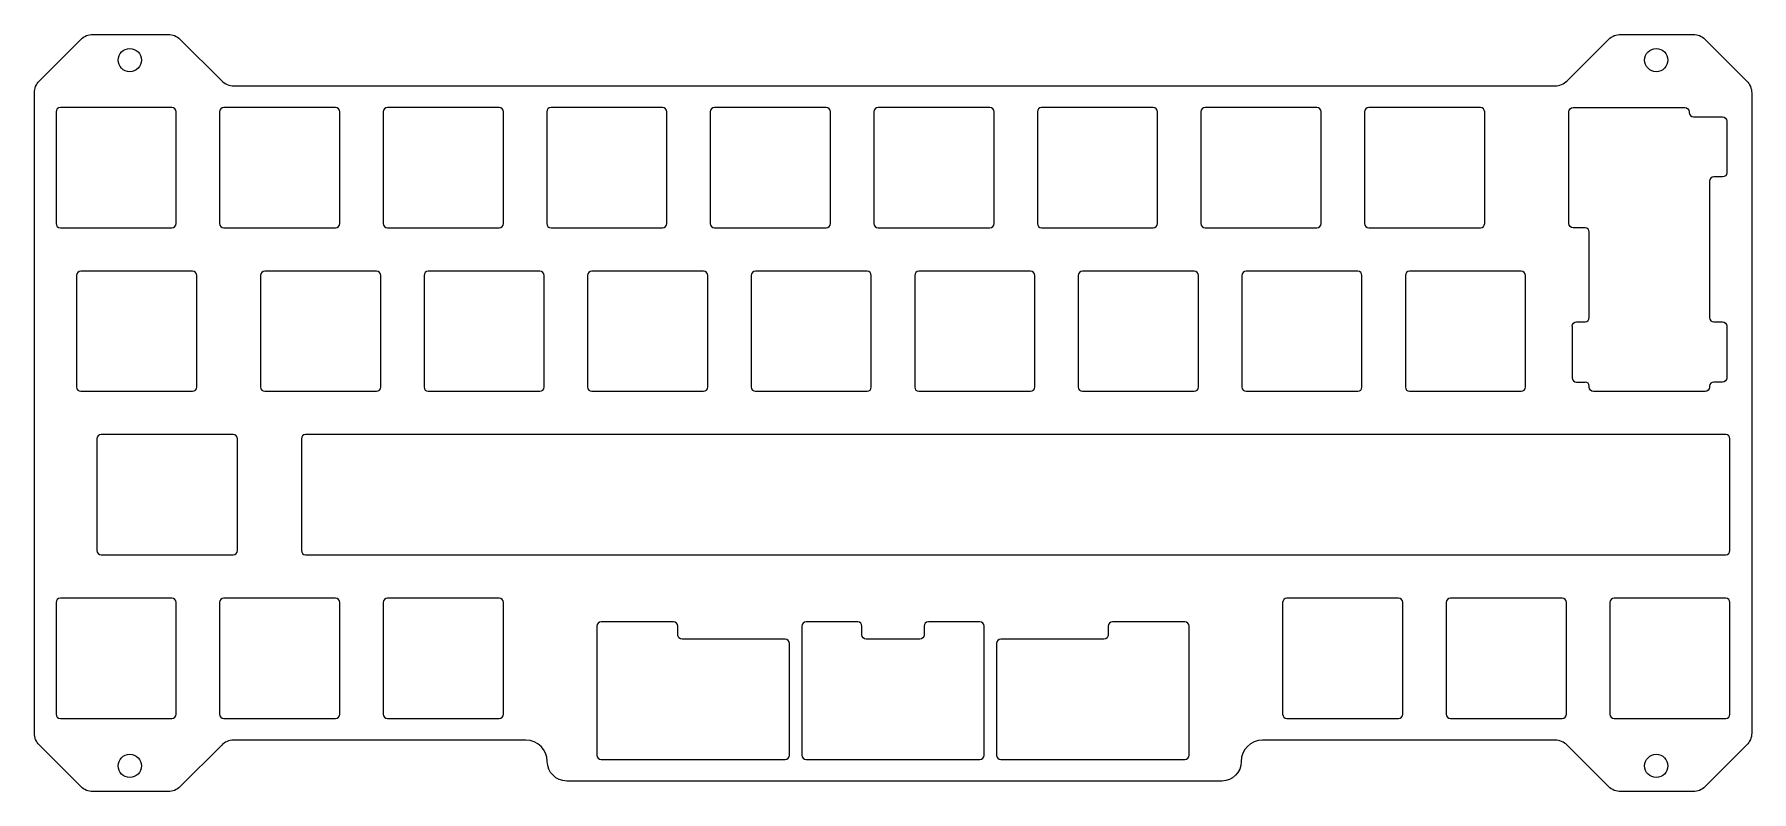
# Model space of a CAD drawing. Header units: millimetres. Extents: x 35 to 235, y 16 to 104.
import ezdxf

# ---------------------------------------------------------------- set-up
doc = ezdxf.new("R2010")
doc.units = ezdxf.units.MM
doc.header["$MEASUREMENT"] = 0
doc.layers.get('0').update_dxf_attribs({"lineweight": 0})

msp = doc.modelspace()

# ---------------------------------------------------------------- linework, layer by layer
at = {"color": 18, "lineweight": 25, "true_color": 0x000000}
for centre in [(46.22, 101.07), (224.01, 101.07), (46.22, 18.87), (224.01, 18.87)]:
    msp.add_circle(centre, 1.35, dxfattribs=at)
for points, knots in [([(35.1, 60.09), (35.1, 60.09), (35.1, 22.7), (35.1, 22.7), (35.1, 22.17), (35.31, 21.66), (35.69, 21.29), (35.69, 21.29), (40.52, 16.46), (40.52, 16.46), (40.89, 16.08), (41.4, 15.87), (41.93, 15.87), (41.93, 15.87), (50.67, 15.87), (50.67, 15.87), (51.2, 15.87), (51.71, 16.08), (52.09, 16.46), (52.09, 16.46), (56.92, 21.29), (56.92, 21.29), (57.28, 21.66), (57.78, 21.87), (58.31, 21.87), (58.31, 21.87), (92.35, 21.87), (92.35, 21.87), (93.73, 21.87), (94.85, 20.75), (94.85, 19.37), (94.85, 18.12), (95.87, 17.11), (97.12, 17.11), (97.12, 17.11), (173.41, 17.11), (173.41, 17.11), (174.66, 17.11), (175.67, 18.12), (175.67, 19.37), (175.67, 19.37), (175.67, 19.37), (175.67, 19.37), (175.67, 20.75), (176.79, 21.87), (178.17, 21.87), (178.17, 21.87), (212.22, 21.87), (212.22, 21.87), (212.75, 21.87), (213.26, 21.66), (213.64, 21.29), (213.64, 21.29), (218.47, 16.46), (218.47, 16.46), (218.84, 16.08), (219.35, 15.87), (219.88, 15.87), (219.88, 15.87), (228.3, 15.87), (228.3, 15.87), (228.83, 15.87), (229.34, 16.08), (229.71, 16.46), (229.71, 16.46), (234.54, 21.28), (234.54, 21.28), (234.92, 21.66), (235.13, 22.17), (235.13, 22.7), (235.13, 22.7), (235.13, 97.24), (235.13, 97.24), (235.13, 97.77), (234.92, 98.28), (234.54, 98.66), (234.54, 98.66), (229.71, 103.49), (229.71, 103.49), (229.34, 103.86), (228.83, 104.07), (228.3, 104.07), (228.3, 104.07), (219.88, 104.07), (219.88, 104.07), (219.35, 104.07), (218.84, 103.86), (218.47, 103.49), (218.47, 103.49), (213.64, 98.66), (213.64, 98.66), (213.26, 98.28), (212.75, 98.07), (212.22, 98.07), (212.22, 98.07), (58.33, 98.07), (58.33, 98.07), (57.8, 98.07), (57.29, 98.28), (56.92, 98.66), (56.92, 98.66), (52.09, 103.49), (52.09, 103.49), (51.71, 103.86), (51.2, 104.07), (50.67, 104.07), (50.67, 104.07), (41.93, 104.07), (41.93, 104.07), (41.4, 104.07), (40.89, 103.86), (40.52, 103.49), (40.52, 103.49), (35.69, 98.66), (35.69, 98.66), (35.31, 98.28), (35.1, 97.77), (35.1, 97.24), (35.1, 97.24), (35.1, 60.09), (35.1, 60.09)], [0, 0, 0, 0, 1, 1, 1, 2, 2, 2, 3, 3, 3, 4, 4, 4, 5, 5, 5, 6, 6, 6, 7, 7, 7, 8, 8, 8, 9, 9, 9, 10, 10, 10, 11, 11, 11, 12, 12, 12, 13, 13, 13, 14, 14, 14, 15, 15, 15, 16, 16, 16, 17, 17, 17, 18, 18, 18, 19, 19, 19, 20, 20, 20, 21, 21, 21, 22, 22, 22, 23, 23, 23, 24, 24, 24, 25, 25, 25, 26, 26, 26, 27, 27, 27, 28, 28, 28, 29, 29, 29, 30, 30, 30, 31, 31, 31, 32, 32, 32, 33, 33, 33, 34, 34, 34, 35, 35, 35, 36, 36, 36, 37, 37, 37, 38, 38, 38, 39, 39, 39, 40, 40, 40, 40]), ([(38.13, 95.55), (38.13, 95.55), (51.13, 95.55), (51.13, 95.55), (51.4, 95.55), (51.63, 95.32), (51.63, 95.05), (51.63, 95.05), (51.63, 82.05), (51.63, 82.05), (51.63, 81.77), (51.4, 81.55), (51.13, 81.55), (51.13, 81.55), (38.13, 81.55), (38.13, 81.55), (37.85, 81.55), (37.63, 81.77), (37.63, 82.05), (37.63, 82.05), (37.63, 95.05), (37.63, 95.05), (37.63, 95.32), (37.85, 95.55), (38.13, 95.55)], [0, 0, 0, 0, 1, 1, 1, 2, 2, 2, 3, 3, 3, 4, 4, 4, 5, 5, 5, 6, 6, 6, 7, 7, 7, 8, 8, 8, 8]), ([(57.18, 95.55), (57.18, 95.55), (70.18, 95.55), (70.18, 95.55), (70.45, 95.55), (70.68, 95.32), (70.68, 95.05), (70.68, 95.05), (70.68, 82.05), (70.68, 82.05), (70.68, 81.77), (70.45, 81.55), (70.18, 81.55), (70.18, 81.55), (57.18, 81.55), (57.18, 81.55), (56.9, 81.55), (56.68, 81.77), (56.68, 82.05), (56.68, 82.05), (56.68, 95.05), (56.68, 95.05), (56.68, 95.32), (56.9, 95.55), (57.18, 95.55)], [0, 0, 0, 0, 1, 1, 1, 2, 2, 2, 3, 3, 3, 4, 4, 4, 5, 5, 5, 6, 6, 6, 7, 7, 7, 8, 8, 8, 8]), ([(76.23, 95.55), (76.23, 95.55), (89.23, 95.55), (89.23, 95.55), (89.5, 95.55), (89.73, 95.32), (89.73, 95.05), (89.73, 95.05), (89.73, 82.05), (89.73, 82.05), (89.73, 81.77), (89.5, 81.55), (89.23, 81.55), (89.23, 81.55), (76.23, 81.55), (76.23, 81.55), (75.95, 81.55), (75.73, 81.77), (75.73, 82.05), (75.73, 82.05), (75.73, 95.05), (75.73, 95.05), (75.73, 95.32), (75.95, 95.55), (76.23, 95.55)], [0, 0, 0, 0, 1, 1, 1, 2, 2, 2, 3, 3, 3, 4, 4, 4, 5, 5, 5, 6, 6, 6, 7, 7, 7, 8, 8, 8, 8]), ([(95.28, 95.55), (95.28, 95.55), (108.28, 95.55), (108.28, 95.55), (108.55, 95.55), (108.78, 95.32), (108.78, 95.05), (108.78, 95.05), (108.78, 82.05), (108.78, 82.05), (108.78, 81.77), (108.55, 81.55), (108.28, 81.55), (108.28, 81.55), (95.28, 81.55), (95.28, 81.55), (95, 81.55), (94.78, 81.77), (94.78, 82.05), (94.78, 82.05), (94.78, 95.05), (94.78, 95.05), (94.78, 95.32), (95, 95.55), (95.28, 95.55)], [0, 0, 0, 0, 1, 1, 1, 2, 2, 2, 3, 3, 3, 4, 4, 4, 5, 5, 5, 6, 6, 6, 7, 7, 7, 8, 8, 8, 8]), ([(114.33, 95.55), (114.33, 95.55), (127.33, 95.55), (127.33, 95.55), (127.6, 95.55), (127.83, 95.32), (127.83, 95.05), (127.83, 95.05), (127.83, 82.05), (127.83, 82.05), (127.83, 81.77), (127.6, 81.55), (127.33, 81.55), (127.33, 81.55), (114.33, 81.55), (114.33, 81.55), (114.05, 81.55), (113.83, 81.77), (113.83, 82.05), (113.83, 82.05), (113.83, 95.05), (113.83, 95.05), (113.83, 95.32), (114.05, 95.55), (114.33, 95.55)], [0, 0, 0, 0, 1, 1, 1, 2, 2, 2, 3, 3, 3, 4, 4, 4, 5, 5, 5, 6, 6, 6, 7, 7, 7, 8, 8, 8, 8]), ([(133.38, 95.55), (133.38, 95.55), (146.38, 95.55), (146.38, 95.55), (146.65, 95.55), (146.88, 95.32), (146.88, 95.05), (146.88, 95.05), (146.88, 82.05), (146.88, 82.05), (146.88, 81.77), (146.65, 81.55), (146.38, 81.55), (146.38, 81.55), (133.38, 81.55), (133.38, 81.55), (133.1, 81.55), (132.88, 81.77), (132.88, 82.05), (132.88, 82.05), (132.88, 95.05), (132.88, 95.05), (132.88, 95.32), (133.1, 95.55), (133.38, 95.55)], [0, 0, 0, 0, 1, 1, 1, 2, 2, 2, 3, 3, 3, 4, 4, 4, 5, 5, 5, 6, 6, 6, 7, 7, 7, 8, 8, 8, 8]), ([(152.43, 95.55), (152.43, 95.55), (165.43, 95.55), (165.43, 95.55), (165.7, 95.55), (165.93, 95.32), (165.93, 95.05), (165.93, 95.05), (165.93, 82.05), (165.93, 82.05), (165.93, 81.77), (165.7, 81.55), (165.43, 81.55), (165.43, 81.55), (152.43, 81.55), (152.43, 81.55), (152.15, 81.55), (151.93, 81.77), (151.93, 82.05), (151.93, 82.05), (151.93, 95.05), (151.93, 95.05), (151.93, 95.32), (152.15, 95.55), (152.43, 95.55)], [0, 0, 0, 0, 1, 1, 1, 2, 2, 2, 3, 3, 3, 4, 4, 4, 5, 5, 5, 6, 6, 6, 7, 7, 7, 8, 8, 8, 8]), ([(171.48, 95.55), (171.48, 95.55), (184.48, 95.55), (184.48, 95.55), (184.75, 95.55), (184.98, 95.32), (184.98, 95.05), (184.98, 95.05), (184.98, 82.05), (184.98, 82.05), (184.98, 81.77), (184.75, 81.55), (184.48, 81.55), (184.48, 81.55), (171.48, 81.55), (171.48, 81.55), (171.2, 81.55), (170.98, 81.77), (170.98, 82.05), (170.98, 82.05), (170.98, 95.05), (170.98, 95.05), (170.98, 95.32), (171.2, 95.55), (171.48, 95.55)], [0, 0, 0, 0, 1, 1, 1, 2, 2, 2, 3, 3, 3, 4, 4, 4, 5, 5, 5, 6, 6, 6, 7, 7, 7, 8, 8, 8, 8]), ([(190.53, 95.55), (190.53, 95.55), (203.53, 95.55), (203.53, 95.55), (203.8, 95.55), (204.03, 95.32), (204.03, 95.05), (204.03, 95.05), (204.03, 82.05), (204.03, 82.05), (204.03, 81.77), (203.8, 81.55), (203.53, 81.55), (203.53, 81.55), (190.53, 81.55), (190.53, 81.55), (190.25, 81.55), (190.03, 81.77), (190.03, 82.05), (190.03, 82.05), (190.03, 95.05), (190.03, 95.05), (190.03, 95.32), (190.25, 95.55), (190.53, 95.55)], [0, 0, 0, 0, 1, 1, 1, 2, 2, 2, 3, 3, 3, 4, 4, 4, 5, 5, 5, 6, 6, 6, 7, 7, 7, 8, 8, 8, 8]), ([(214.22, 70.08), (214.22, 70.36), (214.44, 70.58), (214.72, 70.58), (214.72, 70.58), (215.72, 70.58), (215.72, 70.58), (216, 70.58), (216.22, 70.81), (216.22, 71.08), (216.22, 71.08), (216.22, 81.04), (216.22, 81.04), (216.22, 81.32), (216, 81.54), (215.72, 81.54), (215.72, 81.54), (214.34, 81.54), (214.34, 81.54), (214.06, 81.54), (213.84, 81.77), (213.84, 82.04), (213.84, 82.04), (213.84, 95.05), (213.84, 95.05), (213.84, 95.32), (214.06, 95.55), (214.34, 95.55), (214.34, 95.55), (227.34, 95.55), (227.34, 95.55), (227.62, 95.55), (227.84, 95.32), (227.84, 95.05), (227.84, 95.05), (227.84, 94.96), (227.84, 94.96), (227.84, 94.68), (228.06, 94.46), (228.34, 94.46), (228.34, 94.46), (231.72, 94.46), (231.72, 94.46), (232, 94.46), (232.22, 94.23), (232.22, 93.96), (232.22, 93.96), (232.22, 87.96), (232.22, 87.96), (232.22, 87.68), (232, 87.46), (231.72, 87.46), (231.72, 87.46), (230.72, 87.46), (230.72, 87.46), (230.44, 87.46), (230.22, 87.23), (230.22, 86.96), (230.22, 86.96), (230.22, 71.08), (230.22, 71.08), (230.22, 70.8), (230.44, 70.58), (230.72, 70.58), (230.72, 70.58), (231.72, 70.58), (231.72, 70.58), (232, 70.58), (232.22, 70.36), (232.22, 70.08), (232.22, 70.08), (232.22, 64.08), (232.22, 64.08), (232.22, 63.8), (232, 63.58), (231.72, 63.58), (231.72, 63.58), (230.72, 63.58), (230.72, 63.58), (230.44, 63.58), (230.22, 63.36), (230.22, 63.08), (230.22, 63.08), (230.22, 62.99), (230.22, 62.99), (230.22, 62.72), (230, 62.49), (229.72, 62.49), (229.72, 62.49), (216.72, 62.49), (216.72, 62.49), (216.44, 62.49), (216.22, 62.72), (216.22, 62.99), (216.22, 62.99), (216.22, 63.08), (216.22, 63.08), (216.22, 63.36), (216, 63.58), (215.72, 63.58)], [0, 0, 0, 0, 1, 1, 1, 2, 2, 2, 3, 3, 3, 4, 4, 4, 5, 5, 5, 6, 6, 6, 7, 7, 7, 8, 8, 8, 9, 9, 9, 10, 10, 10, 11, 11, 11, 12, 12, 12, 13, 13, 13, 14, 14, 14, 15, 15, 15, 16, 16, 16, 17, 17, 17, 18, 18, 18, 19, 19, 19, 20, 20, 20, 21, 21, 21, 22, 22, 22, 23, 23, 23, 24, 24, 24, 25, 25, 25, 26, 26, 26, 27, 27, 27, 28, 28, 28, 29, 29, 29, 30, 30, 30, 31, 31, 31, 32, 32, 32, 33, 33, 33, 33]), ([(40.51, 76.5), (40.51, 76.5), (53.51, 76.5), (53.51, 76.5), (53.78, 76.5), (54.01, 76.27), (54.01, 76), (54.01, 76), (54.01, 63), (54.01, 63), (54.01, 62.72), (53.78, 62.5), (53.51, 62.5), (53.51, 62.5), (40.51, 62.5), (40.51, 62.5), (40.23, 62.5), (40.01, 62.72), (40.01, 63), (40.01, 63), (40.01, 76), (40.01, 76), (40.01, 76.27), (40.23, 76.5), (40.51, 76.5)], [0, 0, 0, 0, 1, 1, 1, 2, 2, 2, 3, 3, 3, 4, 4, 4, 5, 5, 5, 6, 6, 6, 7, 7, 7, 8, 8, 8, 8]), ([(61.94, 76.5), (61.94, 76.5), (74.94, 76.5), (74.94, 76.5), (75.22, 76.5), (75.44, 76.27), (75.44, 76), (75.44, 76), (75.44, 63), (75.44, 63), (75.44, 62.72), (75.22, 62.5), (74.94, 62.5), (74.94, 62.5), (61.94, 62.5), (61.94, 62.5), (61.66, 62.5), (61.44, 62.72), (61.44, 63), (61.44, 63), (61.44, 76), (61.44, 76), (61.44, 76.27), (61.66, 76.5), (61.94, 76.5)], [0, 0, 0, 0, 1, 1, 1, 2, 2, 2, 3, 3, 3, 4, 4, 4, 5, 5, 5, 6, 6, 6, 7, 7, 7, 8, 8, 8, 8]), ([(80.99, 76.5), (80.99, 76.5), (93.99, 76.5), (93.99, 76.5), (94.26, 76.5), (94.49, 76.27), (94.49, 76), (94.49, 76), (94.49, 63), (94.49, 63), (94.49, 62.72), (94.26, 62.5), (93.99, 62.5), (93.99, 62.5), (80.99, 62.5), (80.99, 62.5), (80.71, 62.5), (80.49, 62.72), (80.49, 63), (80.49, 63), (80.49, 76), (80.49, 76), (80.49, 76.27), (80.71, 76.5), (80.99, 76.5)], [0, 0, 0, 0, 1, 1, 1, 2, 2, 2, 3, 3, 3, 4, 4, 4, 5, 5, 5, 6, 6, 6, 7, 7, 7, 8, 8, 8, 8]), ([(100.04, 76.5), (100.04, 76.5), (113.04, 76.5), (113.04, 76.5), (113.32, 76.5), (113.54, 76.27), (113.54, 76), (113.54, 76), (113.54, 63), (113.54, 63), (113.54, 62.72), (113.32, 62.5), (113.04, 62.5), (113.04, 62.5), (100.04, 62.5), (100.04, 62.5), (99.76, 62.5), (99.54, 62.72), (99.54, 63), (99.54, 63), (99.54, 76), (99.54, 76), (99.54, 76.27), (99.76, 76.5), (100.04, 76.5)], [0, 0, 0, 0, 1, 1, 1, 2, 2, 2, 3, 3, 3, 4, 4, 4, 5, 5, 5, 6, 6, 6, 7, 7, 7, 8, 8, 8, 8]), ([(119.09, 76.5), (119.09, 76.5), (132.09, 76.5), (132.09, 76.5), (132.37, 76.5), (132.59, 76.27), (132.59, 76), (132.59, 76), (132.59, 63), (132.59, 63), (132.59, 62.72), (132.37, 62.5), (132.09, 62.5), (132.09, 62.5), (119.09, 62.5), (119.09, 62.5), (118.81, 62.5), (118.59, 62.72), (118.59, 63), (118.59, 63), (118.59, 76), (118.59, 76), (118.59, 76.27), (118.81, 76.5), (119.09, 76.5)], [0, 0, 0, 0, 1, 1, 1, 2, 2, 2, 3, 3, 3, 4, 4, 4, 5, 5, 5, 6, 6, 6, 7, 7, 7, 8, 8, 8, 8]), ([(138.14, 76.5), (138.14, 76.5), (151.14, 76.5), (151.14, 76.5), (151.41, 76.5), (151.64, 76.27), (151.64, 76), (151.64, 76), (151.64, 63), (151.64, 63), (151.64, 62.72), (151.41, 62.5), (151.14, 62.5), (151.14, 62.5), (138.14, 62.5), (138.14, 62.5), (137.86, 62.5), (137.64, 62.72), (137.64, 63), (137.64, 63), (137.64, 76), (137.64, 76), (137.64, 76.27), (137.86, 76.5), (138.14, 76.5)], [0, 0, 0, 0, 1, 1, 1, 2, 2, 2, 3, 3, 3, 4, 4, 4, 5, 5, 5, 6, 6, 6, 7, 7, 7, 8, 8, 8, 8]), ([(157.19, 76.5), (157.19, 76.5), (170.19, 76.5), (170.19, 76.5), (170.47, 76.5), (170.69, 76.27), (170.69, 76), (170.69, 76), (170.69, 63), (170.69, 63), (170.69, 62.72), (170.47, 62.5), (170.19, 62.5), (170.19, 62.5), (157.19, 62.5), (157.19, 62.5), (156.91, 62.5), (156.69, 62.72), (156.69, 63), (156.69, 63), (156.69, 76), (156.69, 76), (156.69, 76.27), (156.91, 76.5), (157.19, 76.5)], [0, 0, 0, 0, 1, 1, 1, 2, 2, 2, 3, 3, 3, 4, 4, 4, 5, 5, 5, 6, 6, 6, 7, 7, 7, 8, 8, 8, 8]), ([(176.24, 76.5), (176.24, 76.5), (189.24, 76.5), (189.24, 76.5), (189.52, 76.5), (189.74, 76.27), (189.74, 76), (189.74, 76), (189.74, 63), (189.74, 63), (189.74, 62.72), (189.52, 62.5), (189.24, 62.5), (189.24, 62.5), (176.24, 62.5), (176.24, 62.5), (175.96, 62.5), (175.74, 62.72), (175.74, 63), (175.74, 63), (175.74, 76), (175.74, 76), (175.74, 76.27), (175.96, 76.5), (176.24, 76.5)], [0, 0, 0, 0, 1, 1, 1, 2, 2, 2, 3, 3, 3, 4, 4, 4, 5, 5, 5, 6, 6, 6, 7, 7, 7, 8, 8, 8, 8]), ([(195.29, 76.5), (195.29, 76.5), (208.29, 76.5), (208.29, 76.5), (208.56, 76.5), (208.79, 76.27), (208.79, 76), (208.79, 76), (208.79, 63), (208.79, 63), (208.79, 62.72), (208.56, 62.5), (208.29, 62.5), (208.29, 62.5), (195.29, 62.5), (195.29, 62.5), (195.01, 62.5), (194.79, 62.72), (194.79, 63), (194.79, 63), (194.79, 76), (194.79, 76), (194.79, 76.27), (195.01, 76.5), (195.29, 76.5)], [0, 0, 0, 0, 1, 1, 1, 2, 2, 2, 3, 3, 3, 4, 4, 4, 5, 5, 5, 6, 6, 6, 7, 7, 7, 8, 8, 8, 8]), ([(214.22, 70.08), (214.22, 70.08), (214.22, 64.08), (214.22, 64.08), (214.22, 63.81), (214.44, 63.58), (214.72, 63.58), (214.72, 63.58), (215.72, 63.58), (215.72, 63.58)], [0, 0, 0, 0, 1, 1, 1, 2, 2, 2, 3, 3, 3, 3]), ([(42.89, 57.45), (42.89, 57.45), (58.27, 57.45), (58.27, 57.45), (58.55, 57.45), (58.77, 57.22), (58.77, 56.95), (58.77, 56.95), (58.77, 43.95), (58.77, 43.95), (58.77, 43.67), (58.55, 43.45), (58.27, 43.45), (58.27, 43.45), (42.89, 43.45), (42.89, 43.45), (42.61, 43.45), (42.39, 43.67), (42.39, 43.95), (42.39, 43.95), (42.39, 56.95), (42.39, 56.95), (42.39, 57.22), (42.61, 57.45), (42.89, 57.45)], [0, 0, 0, 0, 1, 1, 1, 2, 2, 2, 3, 3, 3, 4, 4, 4, 5, 5, 5, 6, 6, 6, 7, 7, 7, 8, 8, 8, 8]), ([(66.7, 57.45), (66.7, 57.45), (232.1, 57.45), (232.1, 57.45), (232.38, 57.45), (232.6, 57.22), (232.6, 56.95), (232.6, 56.95), (232.6, 43.95), (232.6, 43.95), (232.6, 43.67), (232.38, 43.45), (232.1, 43.45), (232.1, 43.45), (66.7, 43.45), (66.7, 43.45), (66.42, 43.45), (66.2, 43.67), (66.2, 43.95), (66.2, 43.95), (66.2, 56.95), (66.2, 56.95), (66.2, 57.22), (66.42, 57.45), (66.7, 57.45)], [0, 0, 0, 0, 1, 1, 1, 2, 2, 2, 3, 3, 3, 4, 4, 4, 5, 5, 5, 6, 6, 6, 7, 7, 7, 8, 8, 8, 8]), ([(38.13, 38.4), (38.13, 38.4), (51.13, 38.4), (51.13, 38.4), (51.4, 38.4), (51.63, 38.17), (51.63, 37.9), (51.63, 37.9), (51.63, 24.9), (51.63, 24.9), (51.63, 24.62), (51.4, 24.4), (51.13, 24.4), (51.13, 24.4), (38.13, 24.4), (38.13, 24.4), (37.85, 24.4), (37.63, 24.62), (37.63, 24.9), (37.63, 24.9), (37.63, 37.9), (37.63, 37.9), (37.63, 38.17), (37.85, 38.4), (38.13, 38.4)], [0, 0, 0, 0, 1, 1, 1, 2, 2, 2, 3, 3, 3, 4, 4, 4, 5, 5, 5, 6, 6, 6, 7, 7, 7, 8, 8, 8, 8]), ([(57.18, 38.4), (57.18, 38.4), (70.18, 38.4), (70.18, 38.4), (70.45, 38.4), (70.68, 38.17), (70.68, 37.9), (70.68, 37.9), (70.68, 24.9), (70.68, 24.9), (70.68, 24.62), (70.45, 24.4), (70.18, 24.4), (70.18, 24.4), (57.18, 24.4), (57.18, 24.4), (56.9, 24.4), (56.68, 24.62), (56.68, 24.9), (56.68, 24.9), (56.68, 37.9), (56.68, 37.9), (56.68, 38.17), (56.9, 38.4), (57.18, 38.4)], [0, 0, 0, 0, 1, 1, 1, 2, 2, 2, 3, 3, 3, 4, 4, 4, 5, 5, 5, 6, 6, 6, 7, 7, 7, 8, 8, 8, 8]), ([(76.23, 38.4), (76.23, 38.4), (89.23, 38.4), (89.23, 38.4), (89.5, 38.4), (89.73, 38.17), (89.73, 37.9), (89.73, 37.9), (89.73, 24.9), (89.73, 24.9), (89.73, 24.62), (89.5, 24.4), (89.23, 24.4), (89.23, 24.4), (76.23, 24.4), (76.23, 24.4), (75.95, 24.4), (75.73, 24.62), (75.73, 24.9), (75.73, 24.9), (75.73, 37.9), (75.73, 37.9), (75.73, 38.17), (75.95, 38.4), (76.23, 38.4)], [0, 0, 0, 0, 1, 1, 1, 2, 2, 2, 3, 3, 3, 4, 4, 4, 5, 5, 5, 6, 6, 6, 7, 7, 7, 8, 8, 8, 8]), ([(181, 38.4), (181, 38.4), (194, 38.4), (194, 38.4), (194.28, 38.4), (194.5, 38.17), (194.5, 37.9), (194.5, 37.9), (194.5, 24.9), (194.5, 24.9), (194.5, 24.62), (194.28, 24.4), (194, 24.4), (194, 24.4), (181, 24.4), (181, 24.4), (180.73, 24.4), (180.5, 24.62), (180.5, 24.9), (180.5, 24.9), (180.5, 37.9), (180.5, 37.9), (180.5, 38.17), (180.73, 38.4), (181, 38.4)], [0, 0, 0, 0, 1, 1, 1, 2, 2, 2, 3, 3, 3, 4, 4, 4, 5, 5, 5, 6, 6, 6, 7, 7, 7, 8, 8, 8, 8]), ([(200.05, 38.4), (200.05, 38.4), (213.05, 38.4), (213.05, 38.4), (213.33, 38.4), (213.55, 38.17), (213.55, 37.9), (213.55, 37.9), (213.55, 24.9), (213.55, 24.9), (213.55, 24.62), (213.33, 24.4), (213.05, 24.4), (213.05, 24.4), (200.05, 24.4), (200.05, 24.4), (199.78, 24.4), (199.55, 24.62), (199.55, 24.9), (199.55, 24.9), (199.55, 37.9), (199.55, 37.9), (199.55, 38.17), (199.78, 38.4), (200.05, 38.4)], [0, 0, 0, 0, 1, 1, 1, 2, 2, 2, 3, 3, 3, 4, 4, 4, 5, 5, 5, 6, 6, 6, 7, 7, 7, 8, 8, 8, 8]), ([(219.1, 38.4), (219.1, 38.4), (232.1, 38.4), (232.1, 38.4), (232.38, 38.4), (232.6, 38.17), (232.6, 37.9), (232.6, 37.9), (232.6, 24.9), (232.6, 24.9), (232.6, 24.62), (232.38, 24.4), (232.1, 24.4), (232.1, 24.4), (219.1, 24.4), (219.1, 24.4), (218.82, 24.4), (218.6, 24.62), (218.6, 24.9), (218.6, 24.9), (218.6, 37.9), (218.6, 37.9), (218.6, 38.17), (218.82, 38.4), (219.1, 38.4)], [0, 0, 0, 0, 1, 1, 1, 2, 2, 2, 3, 3, 3, 4, 4, 4, 5, 5, 5, 6, 6, 6, 7, 7, 7, 8, 8, 8, 8]), ([(110.04, 34.13), (110.04, 33.86), (110.26, 33.63), (110.54, 33.63), (110.54, 33.63), (122.56, 33.63), (122.56, 33.63), (122.84, 33.63), (123.06, 33.41), (123.06, 33.13), (123.06, 33.13), (123.06, 20.13), (123.06, 20.13), (123.06, 19.86), (122.84, 19.63), (122.56, 19.63), (122.56, 19.63), (101.13, 19.63), (101.13, 19.63), (100.85, 19.63), (100.63, 19.86), (100.63, 20.13), (100.63, 20.13), (100.63, 35.13), (100.63, 35.13), (100.63, 35.41), (100.85, 35.63), (101.13, 35.63), (101.13, 35.63), (109.54, 35.63), (109.54, 35.63), (109.54, 35.63), (109.54, 35.63), (109.54, 35.63), (109.82, 35.63), (110.04, 35.41), (110.04, 35.13), (110.04, 35.13), (110.04, 34.13), (110.04, 34.13)], [0, 0, 0, 0, 1, 1, 1, 2, 2, 2, 3, 3, 3, 4, 4, 4, 5, 5, 5, 6, 6, 6, 7, 7, 7, 8, 8, 8, 9, 9, 9, 10, 10, 10, 11, 11, 11, 12, 12, 12, 13, 13, 13, 13]), ([(138.23, 33.63), (138.5, 33.63), (138.73, 33.85), (138.73, 34.13), (138.73, 34.13), (138.73, 35.13), (138.73, 35.13), (138.73, 35.41), (138.95, 35.63), (139.23, 35.63), (139.23, 35.63), (145.23, 35.63), (145.23, 35.63), (145.5, 35.63), (145.73, 35.41), (145.73, 35.13), (145.73, 35.13), (145.73, 20.13), (145.73, 20.13), (145.73, 19.86), (145.5, 19.63), (145.23, 19.63), (145.23, 19.63), (125, 19.63), (125, 19.63), (124.73, 19.63), (124.5, 19.86), (124.5, 20.13), (124.5, 20.13), (124.5, 35.13), (124.5, 35.13), (124.5, 35.41), (124.73, 35.63), (125, 35.63), (125, 35.63), (131, 35.63), (131, 35.63), (131.28, 35.63), (131.5, 35.41), (131.5, 35.13), (131.5, 35.13), (131.5, 34.13), (131.5, 34.13), (131.5, 33.85), (131.73, 33.63), (132, 33.63), (132, 33.63), (138.23, 33.63), (138.23, 33.63)], [0, 0, 0, 0, 1, 1, 1, 2, 2, 2, 3, 3, 3, 4, 4, 4, 5, 5, 5, 6, 6, 6, 7, 7, 7, 8, 8, 8, 9, 9, 9, 10, 10, 10, 11, 11, 11, 12, 12, 12, 13, 13, 13, 14, 14, 14, 15, 15, 15, 16, 16, 16, 16]), ([(159.69, 33.63), (159.97, 33.63), (160.19, 33.86), (160.19, 34.13), (160.19, 34.13), (160.19, 35.13), (160.19, 35.13), (160.19, 35.41), (160.41, 35.63), (160.69, 35.63), (160.69, 35.63), (169.1, 35.63), (169.1, 35.63), (169.1, 35.63), (169.1, 35.63), (169.1, 35.63), (169.38, 35.63), (169.6, 35.41), (169.6, 35.13), (169.6, 35.13), (169.6, 20.13), (169.6, 20.13), (169.6, 19.86), (169.38, 19.63), (169.1, 19.63), (169.1, 19.63), (147.66, 19.63), (147.66, 19.63), (147.39, 19.63), (147.16, 19.86), (147.16, 20.13), (147.16, 20.13), (147.16, 33.13), (147.16, 33.13), (147.16, 33.41), (147.39, 33.63), (147.66, 33.63), (147.66, 33.63), (159.69, 33.63), (159.69, 33.63)], [0, 0, 0, 0, 1, 1, 1, 2, 2, 2, 3, 3, 3, 4, 4, 4, 5, 5, 5, 6, 6, 6, 7, 7, 7, 8, 8, 8, 9, 9, 9, 10, 10, 10, 11, 11, 11, 12, 12, 12, 13, 13, 13, 13])]:
    msp.add_open_spline(points, degree=3, knots=knots, dxfattribs=at)

doc.saveas('drawing.dxf')
